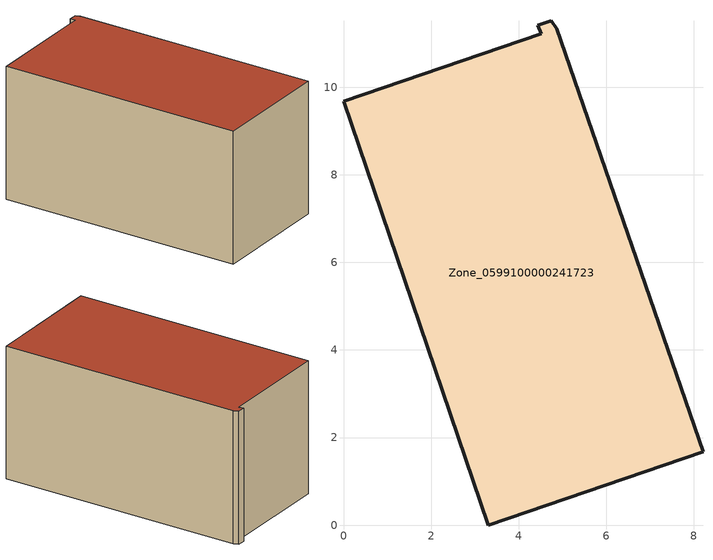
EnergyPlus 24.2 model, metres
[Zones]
Zone_0599100000241723
 floor ground (C_G): 0,9.67 4.51,11.21 4.44,11.41 4.74,11.51 4.87,11.33 8.21,1.68 3.31,0 z0
 wall outside (C_F): 3.31,0 8.21,1.68 4.87,11.33 4.74,11.51 4.44,11.41 4.51,11.21 0,9.67 3.31,0 z0:5.58
 roof outside (C_R): 4.51,11.21 0,9.67 3.31,0 8.21,1.68 4.87,11.33 4.74,11.51 4.44,11.41 z5.58
[BUILDING]
Pand.0599100000241723: North Axis=0; Terrain=City; Loads Convergence Tolerance Value=0.04; Temperature Convergence Tolerance Value=0.4; Solar Distribution=FullExterior; Maximum Number of Warmup Days=25; Minimum Number of Warmup Days=1
[Site:Location]
Rotterdam.The.Hague.AP_ZH_NLD Design_Conditions: Latitude=51.96; Longitude=4.45; Time Zone=1; Elevation=-4.5
[SITE:GROUNDTEMPERATURE:BUILDINGSURFACE]
18, 18, 18, 18, 18, 18, 18, 18, 18, 18, 18, 18
[MATERIAL] Thermal Absorptance=0.9; Solar Absorptance=0.7; Visible Absorptance=0.7
Name | Roughness | Thickness | Conductivity | Density | Specific Heat
G.TI.1946-1964 | MediumSmooth | 0.15 | 1 | 540 | 1210
F.TI.1946-1964 | Rough | 0.3 | 0.857143 | 1920 | 840
R.TI.1946-1964 | MediumRough | 0.2 | 0.277778 | 1500 | 1000
[CONSTRUCTION]
C_G: G.TI.1946-1964
C_F: F.TI.1946-1964
C_R: R.TI.1946-1964
[ZONE]
Zone_0599100000241723: Type=1; Multiplier=1; Ceiling Height=Autocalculate; Volume=Autocalculate; Floor Area=autocalculate; Part of Total Floor Area=Yes
[ZONEINFILTRATION:DESIGNFLOWRATE]
Infil_Zone_0599100000241723: Zone or ZoneList or Space or SpaceList=Zone_0599100000241723; Schedule=AlwaysOn; Design Flow Rate Calculation Method=Flow/Area; Flow Rate per Floor Area=0.003; Constant Term Coefficient=1; Temperature Term Coefficient=0; Velocity Term Coefficient=0; Velocity Squared Term Coefficient=0
[HVACTEMPLATE:ZONE:IDEALLOADSAIRSYSTEM]
Zone_0599100000241723: Maximum Heating Supply Air Temperature=50; Minimum Cooling Supply Air Temperature=13; Maximum Heating Supply Air Humidity Ratio=0.0156; Minimum Cooling Supply Air Humidity Ratio=0.0077; Heating Limit=NoLimit; Cooling Limit=NoLimit; Dehumidification Control Type=ConstantSensibleHeatRatio; Cooling Sensible Heat Ratio=0.7; Dehumidification Setpoint=60; Humidification Control Type=None; Humidification Setpoint=30; Outdoor Air Method=None; Outdoor Air Flow Rate per Person=0.00944; Outdoor Air Flow Rate per Zone Floor Area=0; Outdoor Air Flow Rate per Zone=0; Demand Controlled Ventilation Type=None; Outdoor Air Economizer Type=NoEconomizer; Heat Recovery Type=None; Sensible Heat Recovery Effectiveness=0.7; Latent Heat Recovery Effectiveness=0.65
[ZONECONTROL:THERMOSTAT]
ThermostatControl_Zone_0599100000241723: Zone or ZoneList=Zone_0599100000241723; Control Type Schedule=DualSetpointControlType; Control 1=Thermostat_Zone_0599100000241723; Temperature Difference Between Cutout And Setpoint=0
[THERMOSTATSETPOINT:DUALSETPOINT]
Thermostat_Zone_0599100000241723: Heating Setpoint Temperature Schedule=HeatingSetpoint_Zone_0599100000241723; Cooling Setpoint Temperature Schedule=CoolingSetpoint_Zone_0599100000241723
[SCHEDULE:COMPACT]
HeatingSetpoint_Zone_0599100000241723: Through: 12/31, For: AllDays, Until: 24:00, 21
CoolingSetpoint_Zone_0599100000241723: Through: 12/31, For: AllDays, Until: 24:00, 24
DualSetpointControlType: Through: 12/31, For: AllDays, Until: 24:00, 4
AlwaysOn: Through: 12/31, For: AllDays, Until: 24:00, 1
